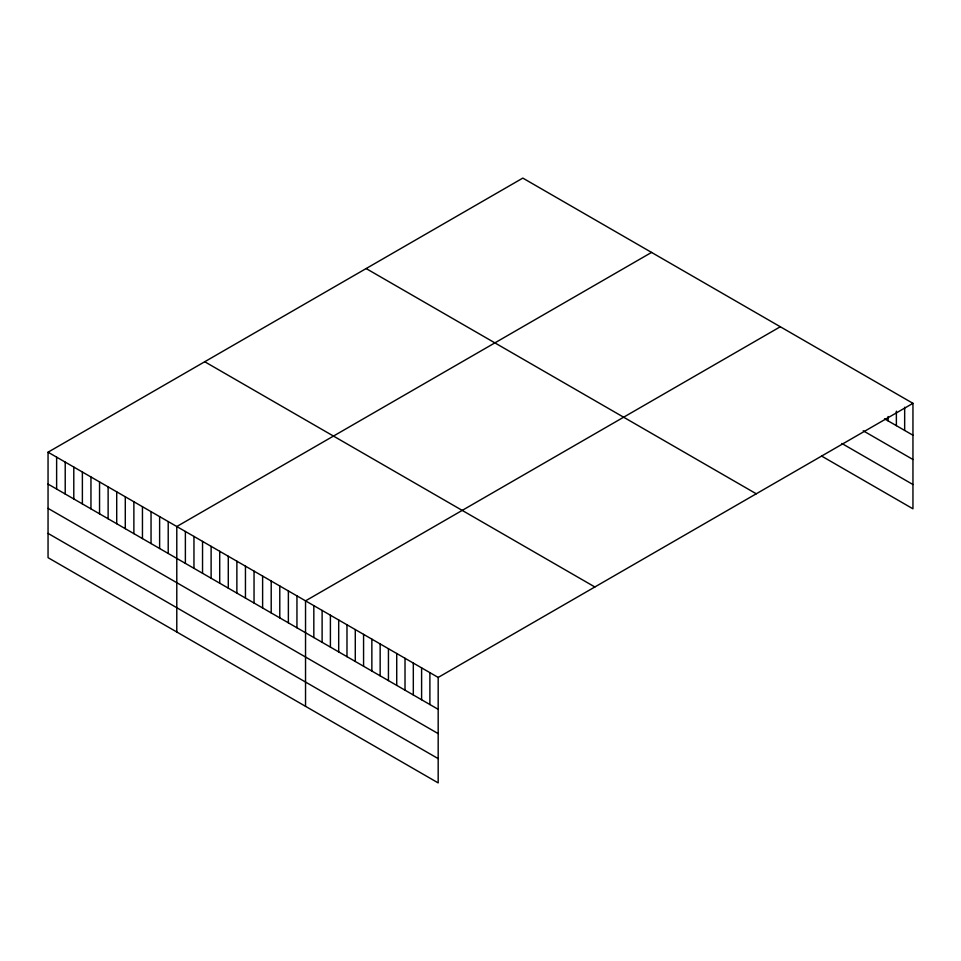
<?xml version="1.0" encoding="UTF-8"?>
<svg xmlns="http://www.w3.org/2000/svg" width="961" height="961" viewBox="0 0 961 961"><rect width="100%" height="100%" fill="white"/><g stroke="black" fill="none" stroke-linecap="round" stroke-linejoin="round"><path stroke-width="1.44" d="M912.95 403.332L438.18 677.433L438.18 782.903L48.05 557.668L48.05 452.199L522.82 178.097L912.95 403.332L912.95 508.801L821.763 456.151M651.558 252.419L176.788 526.532L176.788 632.002M780.308 326.752L305.538 600.853L305.538 706.323M884.528 418.816L912.95 435.225M863.206 430.78L912.95 459.502M841.896 443.489L912.95 484.524M366.141 268.551L756.271 493.786M204.729 361.744L594.859 586.979M48.05 452.199L438.18 677.433M48.05 484.092L438.18 709.326M48.05 508.369L438.18 733.615M48.05 533.391L438.18 758.625M904.661 407.248L904.661 430.432M896.373 411.152L896.373 425.651M888.084 416.521L888.084 420.87M429.891 672.652L429.891 704.545M421.603 667.871L421.603 699.752M413.314 663.078L413.314 694.971M405.013 658.297L405.013 690.19M396.725 653.504L396.725 685.397M388.436 648.723L388.436 680.616M380.148 643.93L380.148 675.823M371.859 639.149L371.859 671.042M363.57 634.356L363.57 666.249M355.282 629.575L355.282 661.468M346.981 624.794L346.981 656.675M338.692 620.001L338.692 651.894M330.404 615.22L330.404 647.101M322.115 610.427L322.115 642.32M313.827 605.646L313.827 637.539M296.949 595.904L296.949 627.797M288.372 590.943L288.372 622.836M279.783 585.994L279.783 617.887M271.206 581.033L271.206 612.926M262.617 576.083L262.617 607.977M254.04 571.122L254.04 603.015M245.451 566.173L245.451 598.066M236.874 561.212L236.874 593.105M228.286 556.263L228.286 588.156M219.709 551.302L219.709 583.195M211.12 546.353L211.12 578.246M202.543 541.391L202.543 573.285M193.954 536.442L193.954 568.335M185.377 531.481L185.377 563.374M168.211 521.571L168.211 553.464M159.622 516.622L159.622 548.503M151.045 511.66L151.045 543.554M142.456 506.711L142.456 538.592M133.879 501.75L133.879 533.643M125.29 496.801L125.29 528.682M116.713 491.84L116.713 523.733M108.125 486.891L108.125 518.772M99.548 481.929L99.548 513.823M90.959 476.98L90.959 508.862M82.382 472.019L82.382 503.912M73.793 467.07L73.793 498.951M65.216 462.109L65.216 494.002M56.627 457.16L56.627 489.041"/></g></svg>
